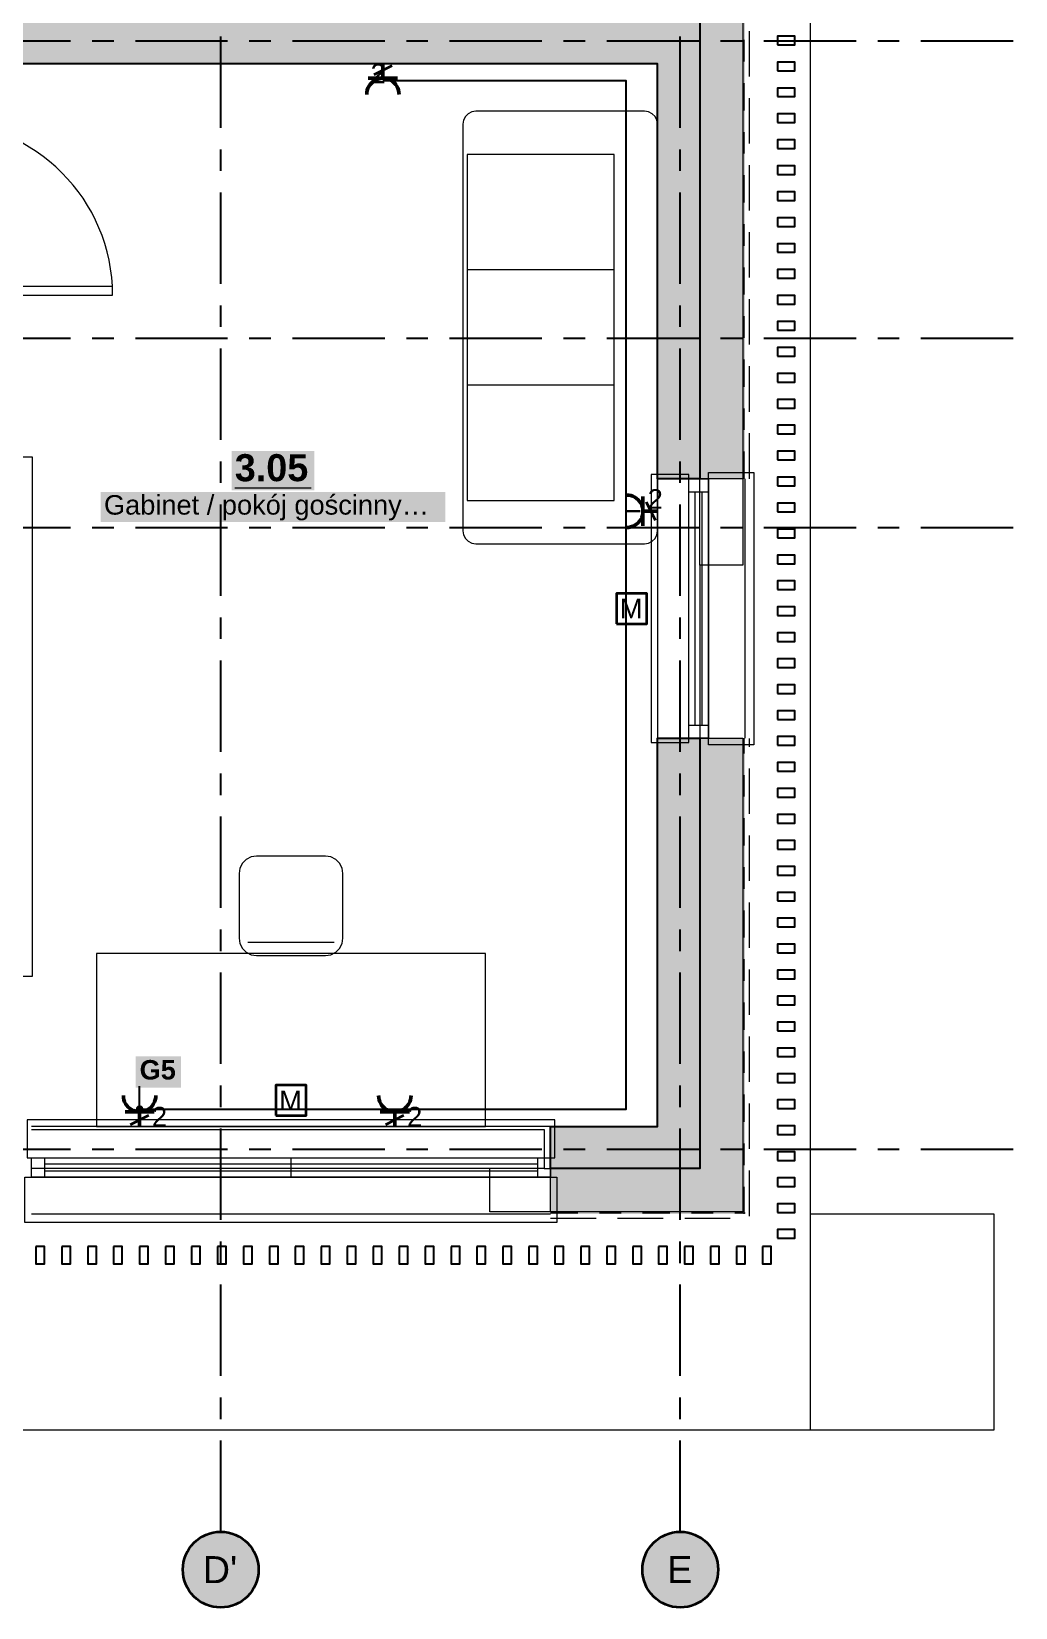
# Model space of a CAD drawing. Header units: metres. Extents: x -3.2 to 13.5, y -2.1 to 9.6.
# Drawn here: x 9 to 13.55, y -2.12 to 5.17 of the extents above; entities that cross this region are included whole.
import ezdxf

# ---------------------------------------------------------------- set-up
doc = ezdxf.new("R2010")
doc.units = ezdxf.units.M
for name, pattern in [('KRESKOWA', [5.25, 4.2, -1.05]), ('PUNKTOWA', [10.5, 8.4, -1.05, 0, -1.05]), ('PUNKTOWA_KROTKA', [6.3, 4.2, -1.05, 0, -1.05])]:
    doc.linetypes.add(name, pattern=pattern)
doc.layers.add('A-MASKA', color=7, linetype='Continuous', lineweight=18)
doc.layers.add('E-OPISY', color=2, linetype='Continuous', lineweight=25)
for name, color, linetype, lineweight, true_color in [('E-GNIAZDA', 1, 'Continuous', 35, 0xc00000), ('E-TRASY', 8, 'Continuous', 25, 0x606060), ('I-OSIE', 8, 'PUNKTOWA', 18, 0x7a7a7a), ('I-PODKLAD', 8, 'Continuous', 18, 0x9a9a9a), ('I-PODKLAD-SCIANY', 8, 'Continuous', 25, 0x6e6e6e), ('I-PODKLAD-WYPELN', 254, 'Continuous', 18, 0xe6e6e6), ('I-POMIESZCZENIA', 8, 'Continuous', 25, 0x4a4a4a)]:
    doc.layers.add(name, color=color, linetype=linetype, lineweight=lineweight, true_color=true_color)
doc.styles.add('PL_ARIAL', font='arial.ttf')
doc.styles.add('PL_ARIAL_B', font='arialbd.ttf')

msp = doc.modelspace()

# ---------------------------------------------------------------- hatches: boundary and pattern name
at = {"layer": 'A-MASKA', "true_color": 0xffffff}
for points in [[(9.9251, 3.0465), (10.3087, 3.0465), (10.3087, 3.229), (9.9251, 3.229)], [(9.3203, 2.8997), (10.9136, 2.8997), (10.9136, 3.0395), (9.3203, 3.0395)], [(9.4825, 0.2845), (9.692, 0.2845), (9.692, 0.4293), (9.4825, 0.4293)]]:
    msp.add_hatch(color=7, dxfattribs=at).paths.add_polyline_path(points)
at = {"layer": 'E-OPISY', "true_color": 0x000000}
msp.add_hatch(color=7, dxfattribs=at).paths.add_polyline_path([(9.5175, 0.185), (9.5169, 0.1895), (9.5152, 0.1938), (9.5124, 0.1974), (9.5087, 0.2002), (9.5045, 0.2019), (9.5, 0.2025), (9.4955, 0.2019), (9.4913, 0.2002), (9.4876, 0.1974), (9.4848, 0.1938), (9.4831, 0.1895), (9.4825, 0.185), (9.4831, 0.1805), (9.4848, 0.1763), (9.4876, 0.1726), (9.4913, 0.1698), (9.4955, 0.1681), (9.5, 0.1675), (9.5045, 0.1681), (9.5087, 0.1698), (9.5124, 0.1726), (9.5152, 0.1763), (9.5169, 0.1805)])
at = {"layer": 'I-OSIE', "true_color": 0xffffff}
for points in [[(10.05, -1.945), (10.0485, -1.9222), (10.044, -1.8997), (10.0367, -1.878), (10.0266, -1.8575), (10.0138, -1.8385), (9.9987, -1.8213), (9.9815, -1.8062), (9.9625, -1.7934), (9.942, -1.7833), (9.9203, -1.776), (9.8978, -1.7715), (9.875, -1.77), (9.8522, -1.7715), (9.8297, -1.776), (9.808, -1.7833), (9.7875, -1.7934), (9.7685, -1.8062), (9.7513, -1.8213), (9.7362, -1.8385), (9.7234, -1.8575), (9.7133, -1.878), (9.706, -1.8997), (9.7015, -1.9222), (9.7, -1.945), (9.7015, -1.9678), (9.706, -1.9903), (9.7133, -2.012), (9.7234, -2.0325), (9.7362, -2.0515), (9.7513, -2.0687), (9.7685, -2.0838), (9.7875, -2.0966), (9.808, -2.1067), (9.8297, -2.114), (9.8522, -2.1185), (9.875, -2.12), (9.8978, -2.1185), (9.9203, -2.114), (9.942, -2.1067), (9.9625, -2.0966), (9.9815, -2.0838), (9.9987, -2.0687), (10.0138, -2.0515), (10.0266, -2.0325), (10.0367, -2.012), (10.044, -1.9903), (10.0485, -1.9678)], [(12.175, -1.945), (12.1735, -1.9222), (12.169, -1.8997), (12.1617, -1.878), (12.1516, -1.8575), (12.1388, -1.8385), (12.1237, -1.8213), (12.1065, -1.8062), (12.0875, -1.7934), (12.067, -1.7833), (12.0453, -1.776), (12.0228, -1.7715), (12, -1.77), (11.9772, -1.7715), (11.9547, -1.776), (11.933, -1.7833), (11.9125, -1.7934), (11.8935, -1.8062), (11.8763, -1.8213), (11.8612, -1.8385), (11.8484, -1.8575), (11.8383, -1.878), (11.831, -1.8997), (11.8265, -1.9222), (11.825, -1.945), (11.8265, -1.9678), (11.831, -1.9903), (11.8383, -2.012), (11.8484, -2.0325), (11.8612, -2.0515), (11.8763, -2.0687), (11.8935, -2.0838), (11.9125, -2.0966), (11.933, -2.1067), (11.9547, -2.114), (11.9772, -2.1185), (12, -2.12), (12.0228, -2.1185), (12.0453, -2.114), (12.067, -2.1067), (12.0875, -2.0966), (12.1065, -2.0838), (12.1237, -2.0687), (12.1388, -2.0515), (12.1516, -2.0325), (12.1617, -2.012), (12.169, -1.9903), (12.1735, -1.9678)]]:
    msp.add_hatch(color=7, dxfattribs=at).paths.add_polyline_path(points)
at = {"layer": 'I-PODKLAD-WYPELN', "true_color": 0xe4e4e4}
h = msp.add_hatch(color=7, dxfattribs=at)
h.paths.add_polyline_path([(8.8, 5.02), (8.8, 5.02), (8.8, 5.035), (8.8, 5.035), (8.8, 5.035), (8.8, 5.035), (8.8, 5.035), (8.8, 5.035), (8.8, 5.035), (8.8, 5.035), (8.8, 5.035), (8.8, 5.035), (8.8, 5.035), (8.8, 5.035), (8.8, 5.035), (8.8, 5.035), (8.8, 5.035), (8.8, 5.035), (8.8, 5.035), (8.59, 5.035), (8.59, 5.035), (8.59, 5.035), (8.59, 5.125), (8.59, 5.125), (8.59, 5.125), (8.575, 5.125), (8.575, 4.8), (8.56, 4.8), (8.425, 4.8), (8.425, 5.125), (8.395, 5.125), (8.395, 5.125), (8.395, 5.125), (8.395, 8.645), (8.395, 8.645), (8.395, 8.645), (8.395, 8.645), (8.1, 8.645), (8.1, 8.84), (8.1, 9.05), (8.8, 9.05), (8.8, 5.425), (8.8, 5.425), (8.8, 5.425), (12.3, 5.425), (12.3, 5.425), (12.3, 5.425), (12.3, 5.425), (12.3, 3.1), (12.29, 3.1), (12.09, 3.1), (12.09, 3.1), (12.09, 3.1), (12.09, 3.1), (11.895, 3.1), (11.895, 3.1), (11.895, 3.1), (11.895, 5.02), (11.895, 5.02), (11.895, 5.02), (11.895, 5.02), (11.895, 5.02), (11.895, 5.02), (8.8, 5.02)])
h.paths.add_polyline_path([(11.91, 5.215), (11.91, 5.215), (11.91, 5.215), (11.91, 5.215), (11.91, 5.215)], flags=0)
h.paths.add_polyline_path([(12.09, 5.215), (12.09, 5.215), (12.09, 5.215), (12.09, 5.215), (12.09, 5.215), (12.09, 5.215)], flags=0)
h.paths.add_polyline_path([(8.59, 5.215), (8.59, 5.215), (8.59, 5.215), (8.59, 5.215)], flags=0)
h.paths.add_polyline_path([(8.8, 5.215), (8.8, 5.215), (8.8, 5.215), (8.8, 5.215)], flags=0)
h.paths.add_polyline_path([(8.41, 8.66), (8.41, 8.66), (8.41, 8.66), (8.41, 8.66)], flags=0)
h.paths.add_polyline_path([(8.59, 8.66), (8.59, 8.66), (8.59, 8.66), (8.59, 8.66)], flags=0)
h = msp.add_hatch(color=7, dxfattribs=at)
h.paths.add_polyline_path([(11.4, 0.105), (11.895, 0.105), (11.895, 0.105), (11.895, 0.105), (11.895, 0.105), (11.895, 0.105), (11.895, 0.105), (11.895, 1.9), (11.895, 1.9), (11.895, 1.9), (12.09, 1.9), (12.09, 1.9), (12.09, 1.9), (12.09, 1.9), (12.29, 1.9), (12.3, 1.9), (12.3, -0.3), (11.4, -0.3), (11.4, -0.29), (11.4, -0.09), (11.4, -0.09), (11.4, -0.09), (11.4, -0.09), (11.4, 0.105), (11.4, 0.105)])
h.paths.add_polyline_path([(12.09, 0.09), (12.09, 0.09), (12.09, 0.09), (12.09, 0.09), (12.09, 0.09), (12.09, 0.09)], flags=0)
h.paths.add_polyline_path([(12.09, -0.09), (12.09, -0.09), (12.09, -0.09), (12.09, -0.09)], flags=0)

# ---------------------------------------------------------------- linework, layer by layer
at = {"layer": 'E-GNIAZDA', "lineweight": 35, "ltscale": 0.05}
for points in [[(10.667, 5.0106), (10.583, 4.9686)], [(11.8856, 2.908), (11.8436, 2.992)], [(9.458, 0.1144), (9.542, 0.1564)], [(10.638, 0.1144), (10.722, 0.1564)]]:
    msp.add_lwpolyline(points, dxfattribs=at)
at = {"layer": 'E-GNIAZDA', "lineweight": 50, "ltscale": 0.05}
for points in [[(10.625, 5.02), (10.625, 4.9525)], [(10.7, 4.8775), (10.6994, 4.8873), (10.6974, 4.8969), (10.6943, 4.9062), (10.69, 4.915), (10.6845, 4.9232), (10.678, 4.9305), (10.6707, 4.937), (10.6625, 4.9425), (10.6537, 4.9468), (10.6444, 4.9499), (10.6348, 4.9519), (10.625, 4.9525), (10.6152, 4.9519), (10.6056, 4.9499), (10.5963, 4.9468), (10.5875, 4.9425), (10.5793, 4.937), (10.572, 4.9305), (10.5655, 4.9232), (10.56, 4.915), (10.5557, 4.9062), (10.5526, 4.8969), (10.5506, 4.8873), (10.55, 4.8775)], [(10.6925, 4.9525), (10.5575, 4.9525)], [(11.7525, 2.875), (11.7623, 2.8756), (11.7719, 2.8776), (11.7812, 2.8807), (11.79, 2.885), (11.7982, 2.8905), (11.8055, 2.897), (11.812, 2.9043), (11.8175, 2.9125), (11.8218, 2.9213), (11.8249, 2.9306), (11.8269, 2.9402), (11.8275, 2.95), (11.8269, 2.9598), (11.8249, 2.9694), (11.8218, 2.9787), (11.8175, 2.9875), (11.812, 2.9957), (11.8055, 3.003), (11.7982, 3.0095), (11.79, 3.015), (11.7812, 3.0193), (11.7719, 3.0224), (11.7623, 3.0244), (11.7525, 3.025)], [(11.8275, 2.8825), (11.8275, 3.0175)], [(11.895, 2.95), (11.8275, 2.95)], [(9.425, 0.2475), (9.4256, 0.2377), (9.4276, 0.2281), (9.4307, 0.2188), (9.435, 0.21), (9.4405, 0.2018), (9.447, 0.1945), (9.4543, 0.188), (9.4625, 0.1825), (9.4713, 0.1782), (9.4806, 0.1751), (9.4902, 0.1731), (9.5, 0.1725), (9.5098, 0.1731), (9.5194, 0.1751), (9.5287, 0.1782), (9.5375, 0.1825), (9.5457, 0.188), (9.553, 0.1945), (9.5595, 0.2018), (9.565, 0.21), (9.5693, 0.2188), (9.5724, 0.2281), (9.5744, 0.2377), (9.575, 0.2475)], [(10.605, 0.2475), (10.6056, 0.2377), (10.6076, 0.2281), (10.6107, 0.2188), (10.615, 0.21), (10.6205, 0.2018), (10.627, 0.1945), (10.6343, 0.188), (10.6425, 0.1825), (10.6513, 0.1782), (10.6606, 0.1751), (10.6702, 0.1731), (10.68, 0.1725), (10.6898, 0.1731), (10.6994, 0.1751), (10.7087, 0.1782), (10.7175, 0.1825), (10.7257, 0.188), (10.733, 0.1945), (10.7395, 0.2018), (10.745, 0.21), (10.7493, 0.2188), (10.7524, 0.2281), (10.7544, 0.2377), (10.755, 0.2475)], [(9.4325, 0.1725), (9.5675, 0.1725)], [(9.5, 0.105), (9.5, 0.1725)], [(10.6125, 0.1725), (10.7475, 0.1725)], [(10.68, 0.105), (10.68, 0.1725)]]:
    msp.add_lwpolyline(points, dxfattribs=at)
at = {"layer": 'E-GNIAZDA', "lineweight": 35, "ltscale": 0.05}
for points in [[(11.705, 2.43), (11.845, 2.43), (11.845, 2.57), (11.705, 2.57)], [(10.13, 0.155), (10.27, 0.155), (10.27, 0.295), (10.13, 0.295)]]:
    msp.add_lwpolyline(points, close=True, dxfattribs=at)
at = {"layer": 'E-OPISY', "lineweight": 25, "ltscale": 0.05}
msp.add_lwpolyline([(9.5, 0.185), (9.5, 0.2903)], dxfattribs=at)
at = {"layer": 'E-TRASY', "linetype": 'Continuous', "lineweight": 25, "ltscale": 0.05, "flags": 128}
for points in [[(11.815, 2.95), (11.75, 2.95), (11.75, 4.94), (10.625, 4.94)], [(10.68, 0.185), (11.75, 0.185), (11.75, 2.95), (11.815, 2.95)], [(9.5, 0.185), (10.68, 0.185)]]:
    msp.add_lwpolyline(points, dxfattribs=at)
at = {"layer": 'I-OSIE', "linetype": 'PUNKTOWA', "lineweight": 25, "ltscale": 0.050183, "flags": 128}
for points in [[(9.875, -1.77), (9.875, 9.19)], [(12, -1.77), (12, 9.19)]]:
    msp.add_lwpolyline(points, dxfattribs=at)
at = {"layer": 'I-OSIE', "linetype": 'PUNKTOWA', "lineweight": 25, "ltscale": 0.050773, "flags": 128}
for points in [[(-2.87, 5.125), (13.55, 5.125)], [(-2.87, 3.75), (13.55, 3.75)], [(-2.87, 2.875), (13.55, 2.875)], [(-2.87, 0), (13.55, 0)]]:
    msp.add_lwpolyline(points, dxfattribs=at)
at = {"layer": 'I-OSIE', "linetype": 'Continuous', "lineweight": 35, "ltscale": 0.05}
for centre in [(9.875, -1.945), (12, -1.945)]:
    msp.add_circle(centre, 0.175, dxfattribs=at)
at = {"layer": 'I-PODKLAD', "lineweight": 13, "ltscale": 0.05}
for points in [[(12.3255, 5.425), (12.6, 5.425), (12.6, -1.3), (-2.4, -1.3), (-2.4, 5.425), (-1.3005, 5.425)], [(11.895, 3.0995), (11.895, 1.9005)], [(12.29, 3.0995), (12.29, 2.7), (12.09, 2.7), (12.09, 3.0995)], [(12.3, 1.9005), (12.3, 3.0995)], [(12.09, 2.6995), (12.09, 1.9005)], [(11.3995, 0.105), (9.0005, 0.105)], [(9.0005, 0.09), (11.37, 0.09), (11.37, -0.09), (9.0005, -0.09)], [(11.3995, -0.29), (11.12, -0.29), (11.12, -0.0905)], [(11.3705, -0.09), (11.3995, -0.09)], [(9.0005, -0.3), (11.3995, -0.3)], [(12.6005, -0.3), (13.45, -0.3), (13.45, -1.3), (12.6005, -1.3)]]:
    msp.add_lwpolyline(points, dxfattribs=at)
at = {"layer": 'I-PODKLAD', "linetype": 'KRESKOWA', "lineweight": 13, "ltscale": 0.05, "flags": 128}
for points in [[(12.32, 3.1005), (12.32, 5.425), (12.6, 5.425), (12.6, -1.3), (-2.4, -1.3), (-2.4, 5.425), (-1.32, 5.425), (-1.32, 3.7005)], [(11.4005, -0.32), (12.32, -0.32), (12.32, 1.8995)]]:
    msp.add_lwpolyline(points, dxfattribs=at)
at = {"layer": 'I-PODKLAD', "lineweight": 13, "ltscale": 0.05, "true_color": 0xb8b8b8}
for points in [[(11.895, 4.74), (11.8921, 4.7585), (11.8835, 4.7753), (11.8703, 4.7885), (11.8535, 4.7971), (11.835, 4.8), (11.055, 4.8), (11.0365, 4.7971), (11.0197, 4.7885), (11.0065, 4.7753), (10.9979, 4.7585), (10.995, 4.74), (10.995, 2.86), (10.9979, 2.8415), (11.0065, 2.8247), (11.0197, 2.8115), (11.0365, 2.8029), (11.055, 2.8), (11.835, 2.8), (11.8535, 2.8029), (11.8703, 2.8115), (11.8835, 2.8247), (11.8921, 2.8415), (11.895, 2.86)], [(11.695, 3), (11.695, 4.6), (11.015, 4.6), (11.015, 3)], [(8.605, 3.2), (8.605, 0.8), (9.005, 0.8), (9.005, 3.2)], [(10.04, 1.355), (10.0153, 1.3511), (9.993, 1.3397), (9.9753, 1.322), (9.9639, 1.2997), (9.96, 1.275), (9.96, 0.975), (9.9639, 0.9503), (9.9753, 0.928), (9.993, 0.9103), (10.0153, 0.8989), (10.04, 0.895), (10.36, 0.895), (10.3847, 0.8989), (10.407, 0.9103), (10.4247, 0.928), (10.4361, 0.9503), (10.44, 0.975), (10.44, 1.275), (10.4361, 1.2997), (10.4247, 1.322), (10.407, 1.3397), (10.3847, 1.3511), (10.36, 1.355)], [(9.3, 0.105), (11.1, 0.105), (11.1, 0.905), (9.3, 0.905)]]:
    msp.add_lwpolyline(points, close=True, dxfattribs=at)
for points in [[(11.695, 4.0667), (11.015, 4.0667)], [(11.695, 3.5333), (11.015, 3.5333)], [(10.4, 0.955), (10, 0.955)]]:
    msp.add_lwpolyline(points, dxfattribs=at)
at = {"layer": 'I-PODKLAD', "lineweight": 18, "ltscale": 0.05}
for points in [[(8.575, 3.95), (9.375, 3.95), (9.375, 3.99), (8.575, 3.99)], [(12.04, 1.88), (12.04, 3.12), (11.865, 3.12), (11.865, 1.88)], [(12.04, 1.9), (12.04, 3.1), (12.13, 3.1), (12.13, 1.9)], [(12.13, 1.87), (12.13, 3.13), (12.34, 3.13), (12.34, 1.87)], [(8.98, -0.04), (11.42, -0.04), (11.42, 0.135), (8.98, 0.135)], [(9, -0.04), (11.4, -0.04), (11.4, -0.13), (9, -0.13)], [(8.97, -0.13), (11.43, -0.13), (11.43, -0.34), (8.97, -0.34)]]:
    msp.add_lwpolyline(points, close=True, dxfattribs=at)
for points in [[(12.04, 3.04), (12.13, 3.04)], [(12.0688, 1.96), (12.0688, 3.04)], [(12.1012, 1.96), (12.1012, 3.04)], [(12.04, 1.96), (12.13, 1.96)], [(9.06, -0.04), (9.06, -0.13)], [(9.06, -0.0688), (11.34, -0.0688)], [(10.2, -0.04), (10.2, -0.13)], [(11.34, -0.04), (11.34, -0.13)], [(9.06, -0.1012), (11.34, -0.1012)]]:
    msp.add_lwpolyline(points, dxfattribs=at)
at = {"layer": 'I-PODKLAD', "lineweight": 13, "ltscale": 0.05}
msp.add_arc((8.575, 3.95), 0.8, 0, 90, dxfattribs=at)
at = {"layer": 'I-PODKLAD-SCIANY', "lineweight": 13, "ltscale": 0.05}
for points in [[(12.09, 5.215), (12.09, 5.215), (12.09, 5.215), (12.29, 5.415), (12.29, 5.415), (12.29, 5.415), (12.29, 3.1), (12.29, 3.1), (12.29, 3.1), (12.09, 3.1), (12.09, 3.1), (12.09, 3.1)], [(11.4, -0.29), (11.4, -0.29), (11.4, -0.09), (11.4, -0.09), (11.4, -0.09), (12.09, -0.09), (12.09, -0.09), (12.09, -0.09), (12.09, -0.09), (12.09, -0.09), (12.09, -0.09), (12.09, -0.09), (12.09, -0.09), (12.09, -0.09), (12.09, -0.09), (12.09, -0.09), (12.09, -0.09), (12.09, -0.09), (12.09, -0.09), (12.09, -0.09), (12.09, -0.09), (12.09, -0.09), (12.09, 1.9), (12.09, 1.9), (12.09, 1.9), (12.29, 1.9), (12.29, 1.9), (12.29, 1.9), (12.29, -0.29), (12.29, -0.29), (12.29, -0.29), (11.4, -0.29)]]:
    msp.add_lwpolyline(points, close=True, dxfattribs=at)
at = {"layer": 'I-PODKLAD-SCIANY', "linetype": 'PUNKTOWA_KROTKA', "lineweight": 13, "ltscale": 0.03, "flags": 128}
for points in [[(12.295, 3.1), (12.295, 5.425)], [(12.295, -0.3), (12.295, 1.9)], [(11.4, -0.295), (12.3, -0.295)]]:
    msp.add_lwpolyline(points, dxfattribs=at)
at = {"layer": 'I-PODKLAD-SCIANY', "lineweight": 25, "ltscale": 0.05}
msp.add_lwpolyline([(12.09, 5.215), (12.09, 3.1), (12.09, 3.1), (12.09, 3.1), (12.09, 3.1), (12.09, 3.1), (11.895, 3.1), (11.895, 3.1), (11.895, 3.1), (11.895, 3.1), (11.895, 5.02), (11.895, 5.02), (11.895, 5.02), (11.895, 5.02), (11.895, 5.02), (11.895, 5.02), (11.895, 5.02), (11.895, 5.02), (11.895, 5.02), (11.895, 5.02), (11.895, 5.02), (11.895, 5.02), (11.895, 5.02), (11.895, 5.02), (11.895, 5.02), (11.895, 5.02), (11.895, 5.02), (8.8, 5.02)], dxfattribs=at)
for points in [[(12.45, 5.1075), (12.53, 5.1075), (12.53, 5.1475), (12.45, 5.1475)], [(12.45, 4.9875), (12.53, 4.9875), (12.53, 5.0275), (12.45, 5.0275)], [(12.45, 4.8675), (12.53, 4.8675), (12.53, 4.9075), (12.45, 4.9075)], [(12.45, 4.7475), (12.53, 4.7475), (12.53, 4.7875), (12.45, 4.7875)], [(12.45, 4.6275), (12.53, 4.6275), (12.53, 4.6675), (12.45, 4.6675)], [(12.45, 4.5075), (12.53, 4.5075), (12.53, 4.5475), (12.45, 4.5475)], [(12.45, 4.3875), (12.53, 4.3875), (12.53, 4.4275), (12.45, 4.4275)], [(12.45, 4.2675), (12.53, 4.2675), (12.53, 4.3075), (12.45, 4.3075)], [(12.45, 4.1475), (12.53, 4.1475), (12.53, 4.1875), (12.45, 4.1875)], [(12.45, 4.0275), (12.53, 4.0275), (12.53, 4.0675), (12.45, 4.0675)], [(12.45, 3.9075), (12.53, 3.9075), (12.53, 3.9475), (12.45, 3.9475)], [(12.45, 3.7875), (12.53, 3.7875), (12.53, 3.8275), (12.45, 3.8275)], [(12.45, 3.6675), (12.53, 3.6675), (12.53, 3.7075), (12.45, 3.7075)], [(12.45, 3.5475), (12.53, 3.5475), (12.53, 3.5875), (12.45, 3.5875)], [(12.45, 3.4275), (12.53, 3.4275), (12.53, 3.4675), (12.45, 3.4675)], [(12.45, 3.3075), (12.53, 3.3075), (12.53, 3.3475), (12.45, 3.3475)], [(12.45, 3.1875), (12.53, 3.1875), (12.53, 3.2275), (12.45, 3.2275)], [(12.45, 3.0675), (12.53, 3.0675), (12.53, 3.1075), (12.45, 3.1075)], [(12.45, 2.9475), (12.53, 2.9475), (12.53, 2.9875), (12.45, 2.9875)], [(12.45, 2.8275), (12.53, 2.8275), (12.53, 2.8675), (12.45, 2.8675)], [(12.45, 2.7075), (12.53, 2.7075), (12.53, 2.7475), (12.45, 2.7475)], [(12.45, 2.5875), (12.53, 2.5875), (12.53, 2.6275), (12.45, 2.6275)], [(12.45, 2.4675), (12.53, 2.4675), (12.53, 2.5075), (12.45, 2.5075)], [(12.45, 2.3475), (12.53, 2.3475), (12.53, 2.3875), (12.45, 2.3875)], [(12.45, 2.2275), (12.53, 2.2275), (12.53, 2.2675), (12.45, 2.2675)], [(12.45, 2.1075), (12.53, 2.1075), (12.53, 2.1475), (12.45, 2.1475)], [(12.45, 1.9875), (12.53, 1.9875), (12.53, 2.0275), (12.45, 2.0275)], [(11.4, 0.105), (11.4, 0.105), (11.895, 0.105), (11.895, 0.105), (11.895, 0.105), (11.895, 0.105), (11.895, 0.105), (11.895, 0.105), (11.895, 0.105), (11.895, 0.105), (11.895, 0.105), (11.895, 0.105), (11.895, 0.105), (11.895, 0.105), (11.895, 0.105), (11.895, 0.105), (11.895, 0.105), (11.895, 0.105), (11.895, 0.105), (11.895, 1.9), (11.895, 1.9), (11.895, 1.9), (11.895, 1.9), (11.895, 1.9), (12.09, 1.9), (12.09, 1.9), (12.09, 1.9), (12.09, 1.9), (12.09, -0.09), (12.09, -0.09), (12.09, -0.09), (12.09, -0.09), (11.4, -0.09), (11.4, -0.09), (11.4, -0.09), (11.4, -0.09), (11.4, 0.105), (11.4, 0.105)], [(12.45, 1.8675), (12.53, 1.8675), (12.53, 1.9075), (12.45, 1.9075)], [(12.45, 1.7475), (12.53, 1.7475), (12.53, 1.7875), (12.45, 1.7875)], [(12.45, 1.6275), (12.53, 1.6275), (12.53, 1.6675), (12.45, 1.6675)], [(12.45, 1.5075), (12.53, 1.5075), (12.53, 1.5475), (12.45, 1.5475)], [(12.45, 1.3875), (12.53, 1.3875), (12.53, 1.4275), (12.45, 1.4275)], [(12.45, 1.2675), (12.53, 1.2675), (12.53, 1.3075), (12.45, 1.3075)], [(12.45, 1.1475), (12.53, 1.1475), (12.53, 1.1875), (12.45, 1.1875)], [(12.45, 1.0275), (12.53, 1.0275), (12.53, 1.0675), (12.45, 1.0675)], [(12.45, 0.9075), (12.53, 0.9075), (12.53, 0.9475), (12.45, 0.9475)], [(12.45, 0.7875), (12.53, 0.7875), (12.53, 0.8275), (12.45, 0.8275)], [(12.45, 0.6675), (12.53, 0.6675), (12.53, 0.7075), (12.45, 0.7075)], [(12.45, 0.5475), (12.53, 0.5475), (12.53, 0.5875), (12.45, 0.5875)], [(12.45, 0.4275), (12.53, 0.4275), (12.53, 0.4675), (12.45, 0.4675)], [(12.45, 0.3075), (12.53, 0.3075), (12.53, 0.3475), (12.45, 0.3475)], [(12.45, 0.1875), (12.53, 0.1875), (12.53, 0.2275), (12.45, 0.2275)], [(12.45, 0.0675), (12.53, 0.0675), (12.53, 0.1075), (12.45, 0.1075)], [(12.45, -0.0525), (12.53, -0.0525), (12.53, -0.0125), (12.45, -0.0125)], [(12.45, -0.1725), (12.53, -0.1725), (12.53, -0.1325), (12.45, -0.1325)], [(12.45, -0.2925), (12.53, -0.2925), (12.53, -0.2525), (12.45, -0.2525)], [(12.45, -0.4125), (12.53, -0.4125), (12.53, -0.3725), (12.45, -0.3725)], [(9.02, -0.45), (9.02, -0.53), (9.06, -0.53), (9.06, -0.45)], [(9.14, -0.45), (9.14, -0.53), (9.18, -0.53), (9.18, -0.45)], [(9.26, -0.45), (9.26, -0.53), (9.3, -0.53), (9.3, -0.45)], [(9.38, -0.45), (9.38, -0.53), (9.42, -0.53), (9.42, -0.45)], [(9.5, -0.45), (9.5, -0.53), (9.54, -0.53), (9.54, -0.45)], [(9.62, -0.45), (9.62, -0.53), (9.66, -0.53), (9.66, -0.45)], [(9.74, -0.45), (9.74, -0.53), (9.78, -0.53), (9.78, -0.45)], [(9.86, -0.45), (9.86, -0.53), (9.9, -0.53), (9.9, -0.45)], [(9.98, -0.45), (9.98, -0.53), (10.02, -0.53), (10.02, -0.45)], [(10.1, -0.45), (10.1, -0.53), (10.14, -0.53), (10.14, -0.45)], [(10.22, -0.45), (10.22, -0.53), (10.26, -0.53), (10.26, -0.45)], [(10.34, -0.45), (10.34, -0.53), (10.38, -0.53), (10.38, -0.45)], [(10.46, -0.45), (10.46, -0.53), (10.5, -0.53), (10.5, -0.45)], [(10.58, -0.45), (10.58, -0.53), (10.62, -0.53), (10.62, -0.45)], [(10.7, -0.45), (10.7, -0.53), (10.74, -0.53), (10.74, -0.45)], [(10.82, -0.45), (10.82, -0.53), (10.86, -0.53), (10.86, -0.45)], [(10.94, -0.45), (10.94, -0.53), (10.98, -0.53), (10.98, -0.45)], [(11.06, -0.45), (11.06, -0.53), (11.1, -0.53), (11.1, -0.45)], [(11.18, -0.45), (11.18, -0.53), (11.22, -0.53), (11.22, -0.45)], [(11.3, -0.45), (11.3, -0.53), (11.34, -0.53), (11.34, -0.45)], [(11.42, -0.45), (11.42, -0.53), (11.46, -0.53), (11.46, -0.45)], [(11.54, -0.45), (11.54, -0.53), (11.58, -0.53), (11.58, -0.45)], [(11.66, -0.45), (11.66, -0.53), (11.7, -0.53), (11.7, -0.45)], [(11.78, -0.45), (11.78, -0.53), (11.82, -0.53), (11.82, -0.45)], [(11.9, -0.45), (11.9, -0.53), (11.94, -0.53), (11.94, -0.45)], [(12.02, -0.45), (12.02, -0.53), (12.06, -0.53), (12.06, -0.45)], [(12.14, -0.45), (12.14, -0.53), (12.18, -0.53), (12.18, -0.45)], [(12.26, -0.45), (12.26, -0.53), (12.3, -0.53), (12.3, -0.45)], [(12.38, -0.45), (12.38, -0.53), (12.42, -0.53), (12.42, -0.45)]]:
    msp.add_lwpolyline(points, close=True, dxfattribs=at)
at = {"layer": 'I-POMIESZCZENIA', "lineweight": 18, "ltscale": 0.05}
msp.add_lwpolyline([(9.9401, 3.059), (10.2937, 3.059)], dxfattribs=at)

# ---------------------------------------------------------------- texts
at = {"layer": 'E-GNIAZDA', "style": 'PL_ARIAL'}
for s, p in [('2', (10.568, 4.9296)), ('2', (11.8496, 2.962)), ('M', (11.7205, 2.455)), ('M', (10.1455, 0.18)), ('2', (9.557, 0.1054)), ('2', (10.737, 0.1054))]:
    msp.add_text(s, height=0.09, dxfattribs=at).set_placement(p)
at = {"layer": 'E-OPISY', "style": 'PL_ARIAL_B'}
msp.add_text('G5', height=0.09, dxfattribs=at).set_placement((9.5, 0.3218))
at = {"layer": 'I-OSIE', "style": 'PL_ARIAL'}
for s, p in [("D'", (9.792, -2.0075)), ('E', (11.9394, -2.0075))]:
    msp.add_text(s, height=0.125, dxfattribs=at).set_placement(p)
at = {"layer": 'I-POMIESZCZENIA'}
for s, height, style, p in [('3.05', 0.125, 'PL_ARIAL_B', (9.9401, 3.089)), ('Gabinet / pokój gościnny…', 0.09, 'PL_ARIAL', (9.3353, 2.9345))]:
    msp.add_text(s, height=height, dxfattribs=dict(at, style=style)).set_placement(p)

doc.saveas('drawing.dxf')
